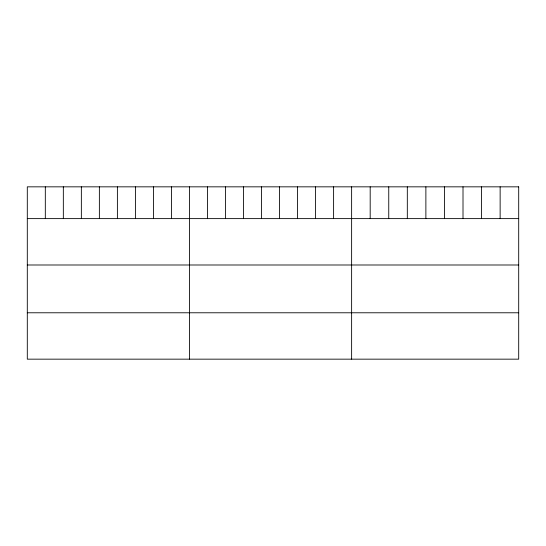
<?xml version="1.0" encoding="UTF-8"?>
<svg xmlns="http://www.w3.org/2000/svg" width="546" height="546" viewBox="0 0 546 546"><rect width="100%" height="100%" fill="white"/><g stroke="black" fill="none" stroke-linecap="round" stroke-linejoin="round"><path stroke-width="0.82" d="M27.3 218.618L518.7 218.618M27.3 264.994L518.7 264.994M27.3 312.783L518.7 312.783M500.136 186.841L500.136 218.618M481.572 186.841L481.572 218.618M463.008 186.841L463.008 218.618M444.444 186.841L444.444 218.618M425.88 186.841L425.88 218.618M407.316 186.841L407.316 218.618M388.752 186.841L388.752 218.618M370.188 186.841L370.188 218.618M351.624 186.841L351.624 359.159M333.606 186.841L333.606 218.618M315.588 186.841L315.588 218.618M297.57 186.841L297.57 218.618M279.552 186.841L279.552 218.618M261.534 186.841L261.534 218.618M243.516 186.841L243.516 218.618M225.498 186.841L225.498 218.618M207.48 186.841L207.48 218.618M189.462 186.841L189.462 359.159M171.444 186.841L171.444 218.618M153.426 186.841L153.426 218.618M135.408 186.841L135.408 218.618M117.39 186.841L117.39 218.618M99.372 186.841L99.372 218.618M81.354 186.841L81.354 218.618M63.336 186.841L63.336 218.618M45.318 186.841L45.318 218.618M518.7 186.841L27.3 186.841L27.3 359.159L518.7 359.159L518.7 186.841"/></g></svg>
